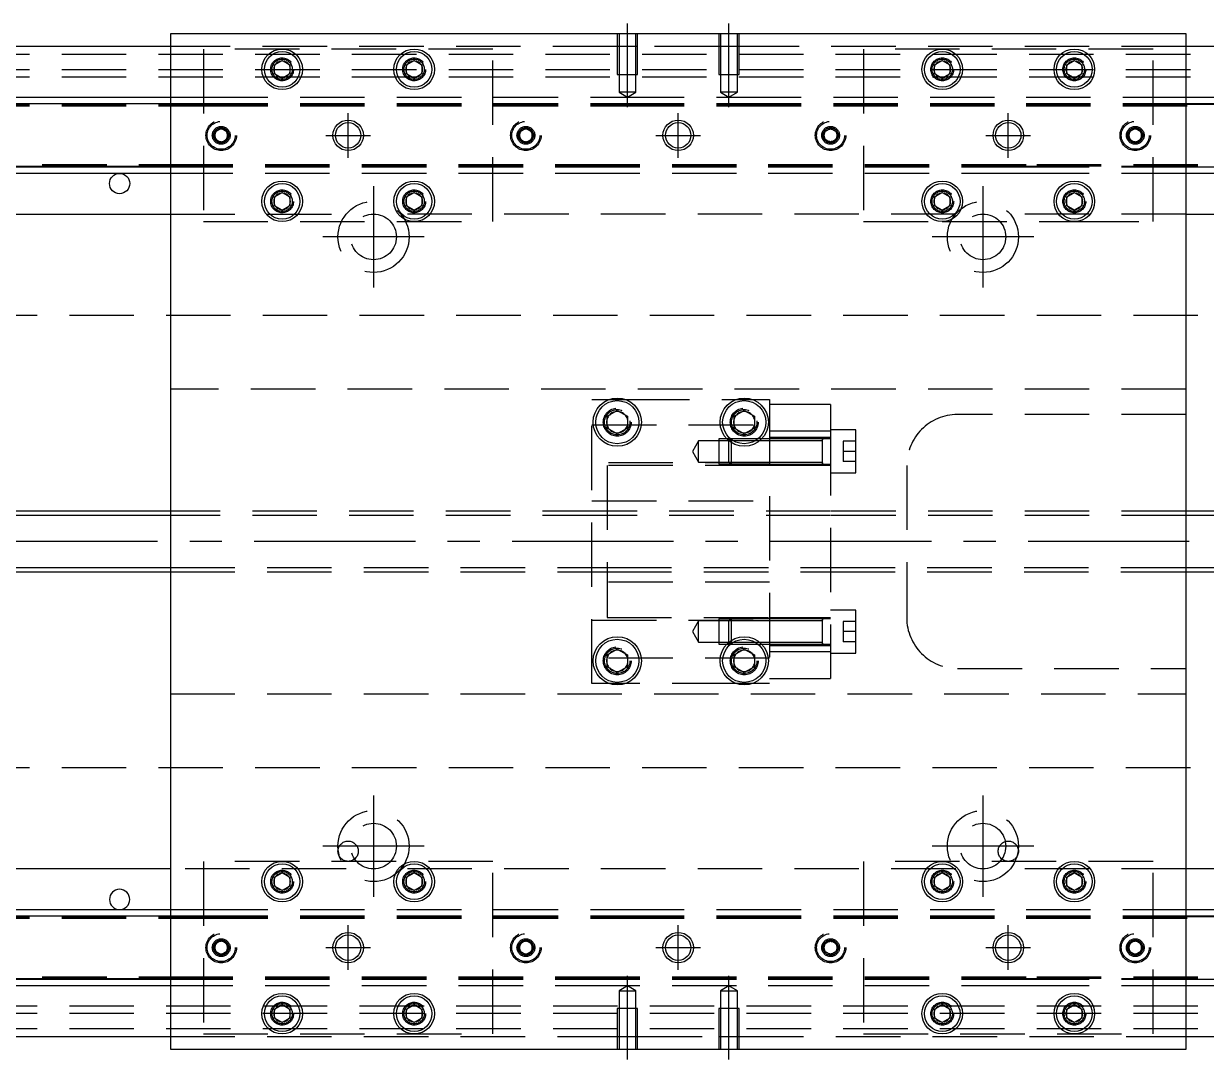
# Model space of a CAD drawing. Extents: x -12 to 851, y -277 to 102.
# Drawn here: x 221.1 to 454, y -102 to 102 of the extents above; entities that cross this region are included whole.
import ezdxf

# ---------------------------------------------------------------- set-up
doc = ezdxf.new("R2010")
doc.units = 0
doc.linetypes.add('CENTER', pattern=[50.8, 31.75, -6.35, 6.35, -6.35])
doc.linetypes.add('DASHED', pattern=[19.05, 12.7, -6.35])
doc.layers.get('0').update_dxf_attribs({"linetype": 'CONTINUOUS'})
doc.layers.add('CENTER', color=1, linetype='CENTER')

msp = doc.modelspace()

# ---------------------------------------------------------------- linework, layer by layer
at = {"color": 7, "linetype": 'CONTINUOUS'}
for p, q in [((450, 100), (250, 100)), ((250, 100), (250, -100)), ((450, -100), (450, 100)), ((250, 97.5), (0, 97.5)), ((700, 97.5), (450, 97.5)), ((270.5, 93.866026), (272, 94.73205)), ((270.5, 92.133974), (270.5, 93.866026)), ((272, 94.73205), (273.5, 93.866026)), ((273.5, 93.866026), (273.5, 92.133974)), ((296.5, 93.866026), (298, 94.73205)), ((296.5, 92.133974), (296.5, 93.866026)), ((298, 94.73205), (299.5, 93.866026)), ((299.5, 93.866026), (299.5, 92.133974)), ((400.5, 93.866026), (402, 94.73205)), ((400.5, 92.133974), (400.5, 93.866026)), ((402, 94.73205), (403.5, 93.866026)), ((403.5, 93.866026), (403.5, 92.133974)), ((426.5, 93.866026), (428, 94.73205)), ((426.5, 92.133974), (426.5, 93.866026)), ((428, 94.73205), (429.5, 93.866026)), ((429.5, 93.866026), (429.5, 92.133974)), ((272, 91.26795), (270.5, 92.133974)), ((273.5, 92.133974), (272, 91.26795)), ((298, 91.26795), (296.5, 92.133974)), ((299.5, 92.133974), (298, 91.26795)), ((402, 91.26795), (400.5, 92.133974)), ((403.5, 92.133974), (402, 91.26795)), ((428, 91.26795), (426.5, 92.133974)), ((429.5, 92.133974), (428, 91.26795)), ((0, 87.5), (250, 87.5)), ((0, 86.247728), (250, 86.247728)), ((450, 87.5), (700, 87.5)), ((450, 86.247728), (700, 86.247728)), ((250, 73.752272), (0, 73.752272)), ((250, 72.5), (0, 72.5)), ((700, 73.752272), (450, 73.752272)), ((700, 72.5), (450, 72.5)), ((270.5, 67.866026), (272, 68.73205)), ((270.5, 66.133974), (270.5, 67.866026)), ((272, 68.73205), (273.5, 67.866026)), ((273.5, 67.866026), (273.5, 66.133974)), ((296.5, 67.866026), (298, 68.73205)), ((296.5, 66.133974), (296.5, 67.866026)), ((298, 68.73205), (299.5, 67.866026)), ((299.5, 67.866026), (299.5, 66.133974)), ((400.5, 67.866026), (402, 68.73205)), ((400.5, 66.133974), (400.5, 67.866026)), ((402, 68.73205), (403.5, 67.866026)), ((403.5, 67.866026), (403.5, 66.133974)), ((426.5, 67.866026), (428, 68.73205)), ((426.5, 66.133974), (426.5, 67.866026)), ((428, 68.73205), (429.5, 67.866026)), ((429.5, 67.866026), (429.5, 66.133974)), ((272, 65.26795), (270.5, 66.133974)), ((273.5, 66.133974), (272, 65.26795)), ((298, 65.26795), (296.5, 66.133974)), ((299.5, 66.133974), (298, 65.26795)), ((402, 65.26795), (400.5, 66.133974)), ((403.5, 66.133974), (402, 65.26795)), ((428, 65.26795), (426.5, 66.133974)), ((429.5, 66.133974), (428, 65.26795)), ((175.361903, 64.5), (250, 64.5)), ((450, 64.5), (524.638097, 64.5)), ((336, 24.6547), (338, 25.809402)), ((338, 25.809402), (340, 24.6547)), ((361, 24.6547), (363, 25.809402)), ((363, 25.809402), (365, 24.6547)), ((336, 22.3453), (336, 24.6547)), ((340, 24.6547), (340, 22.3453)), ((361, 22.3453), (361, 24.6547)), ((365, 24.6547), (365, 22.3453)), ((338, 21.190598), (336, 22.3453)), ((340, 22.3453), (338, 21.190598)), ((363, 21.190598), (361, 22.3453)), ((365, 22.3453), (363, 21.190598)), ((378.4, 15.253516), (378.4, 15.254372)), ((250, 6), (60.5, 6)), ((645, 6), (450, 6)), ((60.5, -6), (250, -6)), ((450, -6), (645, -6)), ((378.4, -15.65352), (378.4, -15.253516)), ((378.4, -20.253526), (378.4, -19.85352)), ((336, -22.3453), (338, -21.190598)), ((336, -24.6547), (336, -22.3453)), ((338, -21.190598), (340, -22.3453)), ((340, -22.3453), (340, -24.6547)), ((361, -22.3453), (363, -21.190598)), ((361, -24.6547), (361, -22.3453)), ((363, -21.190598), (365, -22.3453)), ((365, -22.3453), (365, -24.6547)), ((338, -25.809402), (336, -24.6547)), ((340, -24.6547), (338, -25.809402)), ((363, -25.809402), (361, -24.6547)), ((365, -24.6547), (363, -25.809402)), ((250, -64.5), (175.361903, -64.5)), ((524.638097, -64.5), (450, -64.5)), ((270.5, -66.133974), (272, -65.26795)), ((270.5, -67.866026), (270.5, -66.133974)), ((272, -65.26795), (273.5, -66.133974)), ((273.5, -66.133974), (273.5, -67.866026)), ((296.5, -66.133974), (298, -65.26795)), ((296.5, -67.866026), (296.5, -66.133974)), ((298, -65.26795), (299.5, -66.133974)), ((299.5, -66.133974), (299.5, -67.866026)), ((400.5, -66.133974), (402, -65.26795)), ((400.5, -67.866026), (400.5, -66.133974)), ((402, -65.26795), (403.5, -66.133974)), ((403.5, -66.133974), (403.5, -67.866026)), ((426.5, -66.133974), (428, -65.26795)), ((426.5, -67.866026), (426.5, -66.133974)), ((428, -65.26795), (429.5, -66.133974)), ((429.5, -66.133974), (429.5, -67.866026)), ((272, -68.73205), (270.5, -67.866026)), ((273.5, -67.866026), (272, -68.73205)), ((298, -68.73205), (296.5, -67.866026)), ((299.5, -67.866026), (298, -68.73205)), ((402, -68.73205), (400.5, -67.866026)), ((403.5, -67.866026), (402, -68.73205)), ((428, -68.73205), (426.5, -67.866026)), ((429.5, -67.866026), (428, -68.73205)), ((0, -72.5), (250, -72.5)), ((0, -73.752272), (250, -73.752272)), ((450, -72.5), (700, -72.5)), ((450, -73.752272), (700, -73.752272)), ((250, -86.247728), (0, -86.247728)), ((250, -87.5), (0, -87.5)), ((700, -86.247728), (450, -86.247728)), ((700, -87.5), (450, -87.5)), ((270.5, -92.133974), (272, -91.26795)), ((270.5, -93.866026), (270.5, -92.133974)), ((272, -91.26795), (273.5, -92.133974)), ((273.5, -92.133974), (273.5, -93.866026)), ((296.5, -92.133974), (298, -91.26795)), ((296.5, -93.866026), (296.5, -92.133974)), ((298, -91.26795), (299.5, -92.133974)), ((299.5, -92.133974), (299.5, -93.866026)), ((400.5, -92.133974), (402, -91.26795)), ((400.5, -93.866026), (400.5, -92.133974)), ((402, -91.26795), (403.5, -92.133974)), ((403.5, -92.133974), (403.5, -93.866026)), ((426.5, -92.133974), (428, -91.26795)), ((426.5, -93.866026), (426.5, -92.133974)), ((428, -91.26795), (429.5, -92.133974)), ((429.5, -92.133974), (429.5, -93.866026)), ((272, -94.73205), (270.5, -93.866026)), ((273.5, -93.866026), (272, -94.73205)), ((298, -94.73205), (296.5, -93.866026)), ((299.5, -93.866026), (298, -94.73205)), ((402, -94.73205), (400.5, -93.866026)), ((403.5, -93.866026), (402, -94.73205)), ((428, -94.73205), (426.5, -93.866026)), ((429.5, -93.866026), (428, -94.73205)), ((0, -97.5), (250, -97.5)), ((450, -97.5), (700, -97.5)), ((250, -100), (450, -100))]:
    msp.add_line(p, q, dxfattribs=at)
at = {"color": 3, "linetype": 'DASHED'}
for p, q in [((338.000006, 100), (338.000006, 92)), ((338.35, 100), (338.35, 92)), ((341.65, 92), (341.65, 100)), ((341.999994, 92), (341.999994, 100)), ((358.000006, 100), (358.000006, 92)), ((358.35, 100), (358.35, 92)), ((361.65, 92), (361.65, 100)), ((361.999994, 92), (361.999994, 100)), ((0, 96), (700, 96)), ((338.000006, 97.5), (250, 97.5)), ((256.5, 97), (256.5, 63)), ((313.5, 97), (256.5, 97)), ((313.5, 63), (313.5, 97)), ((341.999994, 97.5), (338.000006, 97.5)), ((358.000006, 97.5), (341.999994, 97.5)), ((361.999994, 97.5), (358.000006, 97.5)), ((450, 97.5), (361.999994, 97.5)), ((443.5, 97), (386.5, 97)), ((386.5, 97), (386.5, 63)), ((443.5, 63), (443.5, 97)), ((270, 93), (270.030168, 93.346066)), ((299.973226, 93.326156), (300, 93)), ((403.973226, 93.326156), (404, 93)), ((426, 93), (426.030168, 93.346066)), ((0, 93), (700, 93)), ((0, 91.5), (700, 91.5)), ((338.000006, 92), (341.999994, 92)), ((338.35, 92), (338.35, 88.5)), ((341.65, 88.5), (341.65, 92)), ((358.000006, 92), (361.999994, 92)), ((358.35, 92), (358.35, 88.5)), ((361.65, 88.5), (361.65, 92)), ((250, 87.5), (256.5, 87.5)), ((250, 86.247728), (256.5, 86.247728)), ((256.5, 87.5), (338.5, 87.5)), ((256.5, 86.247728), (338.5, 86.247728)), ((341.65, 88.5), (338.35, 88.5)), ((338.35, 88.5), (340, 87.547372)), ((338.5, 87.5), (361.5, 87.5)), ((338.5, 86.247728), (361.5, 86.247728)), ((340, 87.547372), (341.65, 88.5)), ((361.65, 88.5), (358.35, 88.5)), ((358.35, 88.5), (360, 87.547372)), ((360, 87.547372), (361.65, 88.5)), ((361.5, 87.5), (418.5, 87.5)), ((361.5, 86.247728), (418.5, 86.247728)), ((418.5, 87.5), (450, 87.5)), ((418.5, 86.247728), (450, 86.247728)), ((0, 86.1147), (250, 86.1147)), ((0, 86.1), (256.5, 86.1)), ((0, 85.8), (256.5, 85.8)), ((250, 86.1147), (256.5, 86.1147)), ((256.5, 86.1147), (338.5, 86.1147)), ((256.5, 86.1), (338.5, 86.1)), ((256.5, 86.1), (338.5, 86.1)), ((256.5, 85.8), (338.5, 85.8)), ((256.5, 85.8), (338.5, 85.8)), ((338.5, 86.1147), (361.5, 86.1147)), ((338.5, 86.1), (361.5, 86.1)), ((338.5, 85.8), (361.5, 85.8)), ((361.5, 86.1147), (418.5, 86.1147)), ((361.5, 86.1), (418.5, 86.1)), ((361.5, 86.1), (418.5, 86.1)), ((361.5, 85.8), (418.5, 85.8)), ((361.5, 85.8), (418.5, 85.8)), ((418.5, 86.1147), (450, 86.1147)), ((418.5, 86.1), (700, 86.1)), ((418.5, 85.8), (700, 85.8)), ((450, 86.1147), (700, 86.1147)), ((258.75, 80.721688), (260, 81.443376)), ((258.75, 79.278312), (258.75, 80.721688)), ((260, 78.556624), (258.75, 79.278312)), ((260, 81.443376), (261.25, 80.721688)), ((261.25, 79.278312), (260, 78.556624)), ((261.25, 80.721688), (261.25, 79.278312)), ((261.477374, 80.25955), (261.5, 80)), ((318.75, 80.721688), (320, 81.443376)), ((318.75, 79.278312), (318.75, 80.721688)), ((320, 78.556624), (318.75, 79.278312)), ((320, 81.443376), (321.25, 80.721688)), ((321.25, 79.278312), (320, 78.556624)), ((321.25, 80.721688), (321.25, 79.278312)), ((321.477374, 80.25955), (321.5, 80)), ((378.5, 80), (378.52041, 80.24661)), ((378.75, 80.721688), (380, 81.443376)), ((378.75, 79.278312), (378.75, 80.721688)), ((380, 78.556624), (378.75, 79.278312)), ((380, 81.443376), (381.25, 80.721688)), ((381.25, 79.278312), (380, 78.556624)), ((381.25, 80.721688), (381.25, 79.278312)), ((438.5, 80), (438.516134, 80.21941)), ((438.75, 80.721688), (440, 81.443376)), ((438.75, 79.278312), (438.75, 80.721688)), ((440, 78.556624), (438.75, 79.278312)), ((440, 81.443376), (441.25, 80.721688)), ((441.25, 79.278312), (440, 78.556624)), ((441.25, 80.721688), (441.25, 79.278312)), ((256.5, 74.2), (0, 74.2)), ((256.5, 73.9), (0, 73.9)), ((250, 73.8853), (0, 73.8853)), ((256.5, 73.8853), (250, 73.8853)), ((256.5, 73.752272), (250, 73.752272)), ((256.5, 72.5), (250, 72.5)), ((338.5, 74.2), (256.5, 74.2)), ((338.5, 73.9), (256.5, 73.9)), ((338.5, 73.8853), (256.5, 73.8853)), ((338.5, 73.752272), (256.5, 73.752272)), ((338.5, 72.5), (256.5, 72.5)), ((361.5, 74.2), (338.5, 74.2)), ((361.5, 73.9), (338.5, 73.9)), ((361.5, 73.8853), (338.5, 73.8853)), ((361.5, 73.752272), (338.5, 73.752272)), ((361.5, 72.5), (338.5, 72.5)), ((418.5, 74.2), (361.5, 74.2)), ((418.5, 73.9), (361.5, 73.9)), ((418.5, 73.8853), (361.5, 73.8853)), ((418.5, 73.752272), (361.5, 73.752272)), ((418.5, 72.5), (361.5, 72.5)), ((700, 74.2), (418.5, 74.2)), ((700, 73.9), (418.5, 73.9)), ((450, 73.8853), (418.5, 73.8853)), ((450, 73.752272), (418.5, 73.752272)), ((450, 72.5), (418.5, 72.5)), ((700, 73.8853), (450, 73.8853)), ((273.973226, 67.326156), (274, 67)), ((296, 67), (296.023172, 67.30356)), ((403.973226, 67.326156), (404, 67)), ((429.973226, 67.326156), (430, 67)), ((250, 64.5), (284.638098, 64.5)), ((256.5, 63), (313.5, 63)), ((404.638097, 64.5), (295.361903, 64.5)), ((386.5, 63), (402, 63)), ((402, 63), (428, 63)), ((450, 64.5), (415.361903, 64.5)), ((428, 63), (443.5, 63)), ((700, 44.5), (0, 44.5)), ((450, 30), (250, 30)), ((333, 28), (336.47931, 28)), ((333, -28), (333, 28)), ((336.47931, 28), (339.52069, 28)), ((339.52069, 28), (361.47931, 28)), ((361.47931, 28), (364.52069, 28)), ((364.52069, 28), (368, 28)), ((368, 28), (368, -28)), ((380, 27), (368, 27)), ((380, 27), (380, 21.748564)), ((340.483582, 23.786038), (340.5, 23.5)), ((365.483582, 23.786038), (365.5, 23.5)), ((450, 25), (405, 25)), ((333, 23), (368, 23)), ((380, 21.748564), (368, 21.748564)), ((385, 22.00352), (380, 22.00352)), ((380, 21.748564), (380, -21.748564)), ((385, 13.50352), (385, 22.00352)), ((354, 19.85352), (352.787564, 17.75352)), ((354, 15.65352), (354, 19.85352)), ((358, 19.85352), (354, 19.85352)), ((358, 20.253516), (358, 15.253526)), ((359.532604, 20.253516), (358, 20.253516)), ((359.99998, 19.85352), (358, 19.85352)), ((360.25722, 20.253516), (359.532604, 20.253516)), ((360.33547, 20.18899), (360, 19.85352)), ((360, 19.81727), (360, 19.85352)), ((360.816954, 19.85352), (360, 19.85352)), ((360, 15.65352), (360, 19.81727)), ((360.39998, 20.253516), (360.25722, 20.253516)), ((360.4, 20.25352), (360.33547, 20.18899)), ((365.74278, 20.253516), (360.399994, 20.253516)), ((360.4, 20.25352), (360.4, 20.13808)), ((365.742786, 20.25352), (360.4, 20.25352)), ((360.4, 20.13808), (360.4, 19.524764)), ((360.4, 19.524764), (360.4, 15.25352)), ((365.183046, 19.85352), (360.816954, 19.85352)), ((366.04396, 19.85352), (365.183046, 19.85352)), ((366.467396, 20.253516), (365.74278, 20.253516)), ((366.467402, 20.25352), (365.742786, 20.25352)), ((368, 19.85352), (366.04396, 19.85352)), ((368, 20.253516), (366.467396, 20.253516)), ((368, 20.25352), (366.467402, 20.25352)), ((380, 20.50352), (368, 20.50352)), ((378.405, 20.25352), (368.00002, 20.25352)), ((378.4, 19.85352), (368.00002, 19.85352)), ((380, 20.25352), (378.395, 20.25352)), ((378.4, 19.996122), (378.4, 20.25352)), ((378.4, 20.25352), (378.4, 19.996072)), ((378.4, 15.51097), (378.4, 19.996122)), ((382.5, 19.75352), (382.5, 17.75352)), ((385, 19.75352), (382.5, 19.75352)), ((352.787564, 17.75352), (354, 15.65352)), ((382.5, 17.75352), (382.5, 15.75352)), ((385, 17.75352), (382.5, 17.75352)), ((368, 15.5), (333, 15.5)), ((336, 15), (336, -15)), ((368, 15), (336, 15)), ((354, 15.65352), (358, 15.65352)), ((358, 15.65352), (359.99998, 15.65352)), ((358, 15.253526), (360.39998, 15.253526)), ((360, 15.65352), (360.4, 15.25352)), ((360, 15.65352), (368, 15.65352)), ((360.4, 15.253526), (368, 15.253526)), ((360.4, 15.25352), (368, 15.25352)), ((368, 15.00352), (380, 15.00352)), ((368.00002, 15.65352), (378.4, 15.65352)), ((368.00002, 15.25352), (378.405, 15.25352)), ((378.395, 15.25352), (380, 15.25352)), ((378.4, 15.510988), (378.4, 15.25352)), ((378.4, 15.25352), (378.4, 15.51097)), ((385, 15.75352), (382.5, 15.75352)), ((395, 15), (395, -15)), ((380, 13.50352), (385, 13.50352)), ((333, 8), (368, 8)), ((335.99998, 6), (250, 6)), ((335.99998, 5.125), (250, 5.125)), ((380, 6), (336, 6)), ((380, 5.125), (336, 5.125)), ((450, 6), (380.00002, 6)), ((450, 5.125), (380.00002, 5.125)), ((250, -5.125), (335.99998, -5.125)), ((250, -6), (335.99998, -6)), ((336, -5.125), (380, -5.125)), ((336, -6), (380, -6)), ((380.00002, -5.125), (450, -5.125)), ((380.00002, -6), (450, -6)), ((368, -8), (333, -8)), ((385, -13.50352), (380, -13.50352)), ((385, -22.00352), (385, -13.50352)), ((333, -15.5), (368, -15.5)), ((336, -15), (368, -15)), ((354, -15.65352), (352.787564, -17.75352)), ((354, -19.85352), (354, -15.65352)), ((358, -15.65352), (354, -15.65352)), ((358, -15.253526), (358, -20.253516)), ((360.39998, -15.253526), (358, -15.253526)), ((359.99998, -15.65352), (358, -15.65352)), ((360.4, -15.25352), (360, -15.65352)), ((360, -19.81727), (360, -15.65352)), ((368, -15.65352), (360, -15.65352)), ((360.4, -15.25352), (360.4, -19.524764)), ((368, -15.25352), (360.4, -15.25352)), ((368, -15.253526), (360.4, -15.253526)), ((380, -15.00352), (368, -15.00352)), ((378.405, -15.25352), (368.00002, -15.25352)), ((378.4, -15.65352), (368.00002, -15.65352)), ((380, -15.25352), (378.395, -15.25352)), ((378.4, -15.51092), (378.4, -15.25352)), ((378.4, -15.25352), (378.4, -15.51097)), ((378.4, -19.996072), (378.4, -15.51092)), ((382.5, -15.75352), (382.5, -17.75352)), ((385, -15.75352), (382.5, -15.75352)), ((352.787564, -17.75352), (354, -19.85352)), ((382.5, -17.75352), (382.5, -19.75352)), ((385, -17.75352), (382.5, -17.75352)), ((354, -19.85352), (358, -19.85352)), ((358, -19.85352), (359.99998, -19.85352)), ((358, -20.253516), (359.532604, -20.253516)), ((359.532604, -20.253516), (360.25722, -20.253516)), ((360, -19.85352), (360, -19.81727)), ((360, -19.85352), (360.816954, -19.85352)), ((360, -19.85352), (360.33547, -20.18899)), ((360.25722, -20.253516), (360.39998, -20.253516)), ((360.33547, -20.18899), (360.4, -20.25352)), ((360.399994, -20.253516), (365.74278, -20.253516)), ((360.4, -19.524764), (360.4, -20.13808)), ((360.4, -20.13808), (360.4, -20.25352)), ((360.4, -20.25352), (365.742786, -20.25352)), ((360.816954, -19.85352), (365.183046, -19.85352)), ((365.183046, -19.85352), (366.04396, -19.85352)), ((365.74278, -20.253516), (366.467396, -20.253516)), ((365.742786, -20.25352), (366.467402, -20.25352)), ((366.04396, -19.85352), (368, -19.85352)), ((366.467396, -20.253516), (368, -20.253516)), ((366.467402, -20.25352), (368, -20.25352)), ((368, -20.50352), (380, -20.50352)), ((368.00002, -19.85352), (378.4, -19.85352)), ((368.00002, -20.25352), (378.405, -20.25352)), ((378.395, -20.25352), (380, -20.25352)), ((378.4, -19.996054), (378.4, -20.25352)), ((378.4, -20.25352), (378.4, -19.996072)), ((385, -19.75352), (382.5, -19.75352)), ((368, -23), (333, -23)), ((335.5, -23.5), (335.518502, -23.196412)), ((360.5, -23.5), (360.518502, -23.196412)), ((380, -21.748564), (368, -21.748564)), ((380, -21.748564), (368, -21.748564)), ((380, -21.748564), (380, -27)), ((380, -22.00352), (385, -22.00352)), ((405, -25), (450, -25)), ((368, -27), (380, -27)), ((250, -30), (450, -30)), ((336.47931, -28), (333, -28)), ((339.52069, -28), (336.47931, -28)), ((361.47931, -28), (339.52069, -28)), ((364.52069, -28), (361.47931, -28)), ((368, -28), (364.52069, -28)), ((0, -44.5), (700, -44.5)), ((284.638098, -64.5), (250, -64.5)), ((313.5, -63), (256.5, -63)), ((256.5, -63), (256.5, -97)), ((404.638097, -64.5), (295.361902, -64.5)), ((313.5, -97), (313.5, -63)), ((386.5, -63), (386.5, -97)), ((443.5, -63), (386.5, -63)), ((450, -64.5), (415.361903, -64.5)), ((443.5, -97), (443.5, -63)), ((270, -67), (270.030168, -66.653934)), ((299.973226, -66.673844), (300, -67)), ((400, -67), (400.023172, -66.69644)), ((426, -67), (426.030168, -66.653934)), ((0, -73.8853), (250, -73.8853)), ((0, -73.9), (256.5, -73.9)), ((0, -74.2), (256.5, -74.2)), ((250, -72.5), (256.5, -72.5)), ((250, -73.752272), (256.5, -73.752272)), ((250, -73.8853), (256.5, -73.8853)), ((256.5, -72.5), (338.5, -72.5)), ((256.5, -73.752272), (338.5, -73.752272)), ((256.5, -73.8853), (338.5, -73.8853)), ((256.5, -73.9), (338.5, -73.9)), ((256.5, -74.2), (338.5, -74.2)), ((338.5, -72.5), (361.5, -72.5)), ((338.5, -73.752272), (361.5, -73.752272)), ((338.5, -73.8853), (361.5, -73.8853)), ((338.5, -73.9), (361.5, -73.9)), ((338.5, -74.2), (361.5, -74.2)), ((361.5, -72.5), (418.5, -72.5)), ((361.5, -73.752272), (418.5, -73.752272)), ((361.5, -73.8853), (418.5, -73.8853)), ((361.5, -73.9), (418.5, -73.9)), ((361.5, -74.2), (418.5, -74.2)), ((418.5, -72.5), (450, -72.5)), ((418.5, -73.752272), (450, -73.752272)), ((418.5, -73.8853), (450, -73.8853)), ((418.5, -73.9), (700, -73.9)), ((418.5, -74.2), (700, -74.2)), ((450, -73.8853), (700, -73.8853)), ((258.75, -79.278312), (260, -78.556624)), ((260, -78.556624), (261.25, -79.278312)), ((318.75, -79.278312), (320, -78.556624)), ((320, -78.556624), (321.25, -79.278312)), ((378.75, -79.278312), (380, -78.556624)), ((380, -78.556624), (381.25, -79.278312)), ((438.75, -79.278312), (440, -78.556624)), ((440, -78.556624), (441.25, -79.278312)), ((258.5, -80), (258.516134, -79.78059)), ((258.75, -80.721688), (258.75, -79.278312)), ((260, -81.443376), (258.75, -80.721688)), ((261.25, -80.721688), (260, -81.443376)), ((261.25, -79.278312), (261.25, -80.721688)), ((318.5, -80), (318.516134, -79.78059)), ((318.75, -80.721688), (318.75, -79.278312)), ((320, -81.443376), (318.75, -80.721688)), ((321.25, -80.721688), (320, -81.443376)), ((321.25, -79.278312), (321.25, -80.721688)), ((378.5, -80), (378.52041, -79.75339)), ((378.75, -80.721688), (378.75, -79.278312)), ((380, -81.443376), (378.75, -80.721688)), ((381.25, -80.721688), (380, -81.443376)), ((381.25, -79.278312), (381.25, -80.721688)), ((438.75, -80.721688), (438.75, -79.278312)), ((440, -81.443376), (438.75, -80.721688)), ((441.25, -80.721688), (440, -81.443376)), ((441.25, -79.278312), (441.25, -80.721688)), ((441.477374, -79.74045), (441.5, -80)), ((256.5, -85.8), (0, -85.8)), ((256.5, -86.1), (0, -86.1)), ((250, -86.1147), (0, -86.1147)), ((256.5, -86.1147), (250, -86.1147)), ((338.5, -85.8), (256.5, -85.8)), ((338.5, -85.8), (256.5, -85.8)), ((338.5, -86.1), (256.5, -86.1)), ((338.5, -86.1), (256.5, -86.1)), ((338.5, -86.1147), (256.5, -86.1147)), ((361.5, -85.8), (338.5, -85.8)), ((361.5, -86.1), (338.5, -86.1)), ((361.5, -86.1147), (338.5, -86.1147)), ((418.5, -85.8), (361.5, -85.8)), ((418.5, -85.8), (361.5, -85.8)), ((418.5, -86.1), (361.5, -86.1)), ((418.5, -86.1), (361.5, -86.1)), ((418.5, -86.1147), (361.5, -86.1147)), ((700, -85.8), (418.5, -85.8)), ((700, -86.1), (418.5, -86.1)), ((450, -86.1147), (418.5, -86.1147)), ((700, -86.1147), (450, -86.1147)), ((256.5, -86.247728), (250, -86.247728)), ((256.5, -87.5), (250, -87.5)), ((338.5, -86.247728), (256.5, -86.247728)), ((338.5, -87.5), (256.5, -87.5)), ((340, -87.547372), (338.35, -88.5)), ((338.35, -88.5), (340, -88.5)), ((338.35, -88.5), (338.35, -92)), ((361.5, -86.247728), (338.5, -86.247728)), ((361.5, -87.5), (338.5, -87.5)), ((341.65, -88.5), (340, -87.547372)), ((340, -88.5), (341.65, -88.5)), ((341.65, -92), (341.65, -88.5)), ((360, -87.547372), (358.35, -88.5)), ((358.35, -88.5), (360, -88.5)), ((358.35, -88.5), (358.35, -92)), ((361.65, -88.5), (360, -87.547372)), ((360, -88.5), (361.65, -88.5)), ((418.5, -86.247728), (361.5, -86.247728)), ((418.5, -87.5), (361.5, -87.5)), ((361.65, -92), (361.65, -88.5)), ((450, -86.247728), (418.5, -86.247728)), ((450, -87.5), (418.5, -87.5)), ((700, -91.5), (0, -91.5)), ((700, -93), (0, -93)), ((273.973226, -92.673844), (274, -93)), ((299.973226, -92.673844), (300, -93)), ((341.999994, -92), (338.000006, -92)), ((338.000006, -92), (338.000006, -100)), ((338.35, -92), (338.35, -100)), ((341.65, -100), (341.65, -92)), ((341.999994, -100), (341.999994, -92)), ((361.999994, -92), (358.000006, -92)), ((358.000006, -92), (358.000006, -100)), ((358.35, -92), (358.35, -100)), ((361.65, -100), (361.65, -92)), ((361.999994, -100), (361.999994, -92)), ((400, -93), (400.023172, -92.69644)), ((429.973226, -92.673844), (430, -93)), ((700, -96), (0, -96)), ((250, -97.5), (338.000006, -97.5)), ((256.5, -97), (313.5, -97)), ((338.000006, -97.5), (341.999994, -97.5)), ((341.999994, -97.5), (358.000006, -97.5)), ((358.000006, -97.5), (361.999994, -97.5)), ((361.999994, -97.5), (450, -97.5)), ((386.5, -97), (443.5, -97))]:
    msp.add_line(p, q, dxfattribs=at)
at = {"color": 3, "linetype": 'CONTINUOUS'}
for p, q in [((250, 5.125), (60.5, 5.125)), ((645, 5.125), (450, 5.125)), ((60.5, -5.125), (250, -5.125)), ((450, -5.125), (645, -5.125))]:
    msp.add_line(p, q, dxfattribs=at)
at = {"color": 7, "linetype": 'CONTINUOUS'}
for centre, radius in [((272, 93), 4), ((272, 93), 3.5), ((298, 93), 4), ((298, 93), 3.5), ((402, 93), 4), ((402, 93), 3.5), ((428, 93), 4), ((428, 93), 3.5), ((285, 80), 2.5), ((350, 80), 3), ((350, 80), 2.5), ((415, 80), 2.5), ((240, 70.5), 2), ((272, 67), 4), ((272, 67), 3.5), ((298, 67), 4), ((298, 67), 3.5), ((402, 67), 4), ((402, 67), 3.5), ((428, 67), 4), ((428, 67), 3.5), ((338, 23.5), 4.75), ((363, 23.5), 4.75), ((338, 23.5), 4.25), ((363, 23.5), 4.25), ((338, -23.5), 4.75), ((338, -23.5), 4.25), ((363, -23.5), 4.75), ((363, -23.5), 4.25), ((272, -67), 4), ((272, -67), 3.5), ((298, -67), 4), ((298, -67), 3.5), ((402, -67), 4), ((402, -67), 3.5), ((428, -67), 4), ((428, -67), 3.5), ((285, -80), 2.5), ((350, -80), 3), ((350, -80), 2.5), ((415, -80), 2.5), ((272, -93), 4), ((272, -93), 3.5), ((298, -93), 4), ((298, -93), 3.5), ((402, -93), 4), ((402, -93), 3.5), ((428, -93), 4), ((428, -93), 3.5)]:
    msp.add_circle(centre, radius, dxfattribs=at)
at = {"color": 3, "linetype": 'DASHED'}
for centre, radius in [((272, 93), 2.25), ((272, 93), 2), ((298, 93), 2.25), ((298, 93), 2), ((402, 93), 2.25), ((402, 93), 2), ((428, 93), 2.25), ((428, 93), 2), ((260, 80), 3), ((260, 80), 2.75), ((260, 80), 1.75), ((320, 80), 3), ((320, 80), 2.75), ((320, 80), 1.75), ((380, 80), 3), ((380, 80), 2.75), ((380, 80), 1.75), ((440, 80), 3), ((440, 80), 2.75), ((440, 80), 1.75), ((260, 80), 1.5), ((320, 80), 1.5), ((380, 80), 1.5), ((380, 80), 1.25), ((440, 80), 1.5), ((272, 67), 2.25), ((272, 67), 2), ((298, 67), 2.25), ((298, 67), 2), ((402, 67), 2.25), ((402, 67), 2), ((428, 67), 2.25), ((428, 67), 2), ((290, 60), 7), ((410, 60), 7), ((290, 60), 4.5), ((410, 60), 4.5), ((338, 23.5), 2.75), ((338, 23.5), 2.5), ((363, 23.5), 2.75), ((363, 23.5), 2.5), ((338, -23.5), 2.75), ((363, -23.5), 2.75), ((338, -23.5), 2.5), ((363, -23.5), 2.5), ((290, -60), 7), ((410, -60), 7), ((290, -60), 4.5), ((410, -60), 4.5), ((285, -61), 2), ((415, -61), 2), ((272, -67), 2.25), ((272, -67), 2), ((298, -67), 2.25), ((298, -67), 2), ((402, -67), 2.25), ((402, -67), 2), ((428, -67), 2.25), ((428, -67), 2), ((260, -80), 3), ((260, -80), 2.75), ((260, -80), 1.75), ((260, -80), 1.5), ((320, -80), 3), ((320, -80), 2.75), ((320, -80), 1.75), ((320, -80), 1.5), ((380, -80), 3), ((380, -80), 2.75), ((380, -80), 1.75), ((380, -80), 1.5), ((380, -80), 1.25), ((440, -80), 3), ((440, -80), 2.75), ((440, -80), 1.75), ((440, -80), 1.5), ((272, -93), 2.25), ((298, -93), 2.25), ((402, -93), 2.25), ((428, -93), 2.25), ((272, -93), 2), ((298, -93), 2), ((402, -93), 2), ((428, -93), 2)]:
    msp.add_circle(centre, radius, dxfattribs=at)
at = {"color": 3, "linetype": 'CONTINUOUS'}
for centre in [(285, 80), (415, 80), (285, -80), (415, -80)]:
    msp.add_circle(centre, 3, dxfattribs=at)
at = {"color": 7, "linetype": 'CONTINUOUS'}
for centre, radius, start, end in [((272, 93), 1.65, 155.380023, 180), ((272, 93), 1.65, 144.619977, 155.380023), ((272, 93), 1.65, 95.380023, 144.619977), ((272, 93), 1.65, 84.619977, 95.380023), ((272, 93), 1.65, 35.380023, 84.619977), ((272, 93), 1.65, 24.619977, 35.380023), ((272, 93), 1.65, 335.380023, 24.619977), ((298, 93), 1.65, 155.380023, 180), ((298, 93), 1.65, 144.619977, 155.380023), ((298, 93), 1.65, 95.380023, 144.619977), ((298, 93), 1.65, 84.619977, 95.380023), ((298, 93), 1.65, 35.380023, 84.619977), ((298, 93), 1.65, 24.619977, 35.380023), ((298, 93), 1.65, 335.380023, 24.619977), ((402, 93), 1.65, 155.380023, 180), ((402, 93), 1.65, 144.619977, 155.380023), ((402, 93), 1.65, 95.380023, 144.619977), ((402, 93), 1.65, 84.619977, 95.380023), ((402, 93), 1.65, 35.380023, 84.619977), ((402, 93), 1.65, 24.619977, 35.380023), ((402, 93), 1.65, 335.380023, 24.619977), ((428, 93), 1.65, 155.380023, 180), ((428, 93), 1.65, 144.619977, 155.380023), ((428, 93), 1.65, 95.380023, 144.619977), ((428, 93), 1.65, 84.619977, 95.380023), ((428, 93), 1.65, 35.380023, 84.619977), ((428, 93), 1.65, 24.619977, 35.380023), ((428, 93), 1.65, 335.380023, 24.619977), ((272, 93), 1.65, 180, 204.619977), ((272, 93), 1.65, 204.619977, 215.380023), ((272, 93), 1.65, 215.380023, 264.619977), ((272, 93), 1.65, 264.619977, 275.380023), ((272, 93), 1.65, 275.380023, 324.619977), ((272, 93), 1.65, 324.619977, 335.380023), ((298, 93), 1.65, 180, 204.619977), ((298, 93), 1.65, 204.619977, 215.380023), ((298, 93), 1.65, 215.380023, 264.619977), ((298, 93), 1.65, 264.619977, 275.380023), ((298, 93), 1.65, 275.380023, 324.619977), ((298, 93), 1.65, 324.619977, 335.380023), ((402, 93), 1.65, 180, 204.619977), ((402, 93), 1.65, 204.619977, 215.380023), ((402, 93), 1.65, 215.380023, 264.619977), ((402, 93), 1.65, 264.619977, 275.380023), ((402, 93), 1.65, 275.380023, 324.619977), ((402, 93), 1.65, 324.619977, 335.380023), ((428, 93), 1.65, 180, 204.619977), ((428, 93), 1.65, 204.619977, 215.380023), ((428, 93), 1.65, 215.380023, 264.619977), ((428, 93), 1.65, 264.619977, 275.380023), ((428, 93), 1.65, 275.380023, 324.619977), ((428, 93), 1.65, 324.619977, 335.380023), ((272, 67), 1.65, 155.380023, 180), ((272, 67), 1.65, 144.619977, 155.380023), ((272, 67), 1.65, 95.380023, 144.619977), ((272, 67), 1.65, 84.619977, 95.380023), ((272, 67), 1.65, 35.380023, 84.619977), ((272, 67), 1.65, 24.619977, 35.380023), ((272, 67), 1.65, 335.380023, 24.619977), ((298, 67), 1.65, 155.380023, 180), ((298, 67), 1.65, 144.619977, 155.380023), ((298, 67), 1.65, 95.380023, 144.619977), ((298, 67), 1.65, 84.619977, 95.380023), ((298, 67), 1.65, 35.380023, 84.619977), ((298, 67), 1.65, 24.619977, 35.380023), ((298, 67), 1.65, 335.380023, 24.619977), ((402, 67), 1.65, 155.380023, 180), ((402, 67), 1.65, 144.619977, 155.380023), ((402, 67), 1.65, 95.380023, 144.619977), ((402, 67), 1.65, 84.619977, 95.380023), ((402, 67), 1.65, 35.380023, 84.619977), ((402, 67), 1.65, 24.619977, 35.380023), ((402, 67), 1.65, 335.380023, 24.619977), ((428, 67), 1.65, 155.380023, 180), ((428, 67), 1.65, 144.619977, 155.380023), ((428, 67), 1.65, 95.380023, 144.619977), ((428, 67), 1.65, 84.619977, 95.380023), ((428, 67), 1.65, 35.380023, 84.619977), ((428, 67), 1.65, 24.619977, 35.380023), ((428, 67), 1.65, 335.380023, 24.619977), ((272, 67), 1.65, 180, 204.619977), ((272, 67), 1.65, 204.619977, 215.380023), ((272, 67), 1.65, 215.380023, 264.619977), ((272, 67), 1.65, 264.619977, 275.380023), ((272, 67), 1.65, 275.380023, 324.619977), ((272, 67), 1.65, 324.619977, 335.380023), ((298, 67), 1.65, 180, 204.619977), ((298, 67), 1.65, 204.619977, 215.380023), ((298, 67), 1.65, 215.380023, 264.619977), ((298, 67), 1.65, 264.619977, 275.380023), ((298, 67), 1.65, 275.380023, 324.619977), ((298, 67), 1.65, 324.619977, 335.380023), ((402, 67), 1.65, 180, 204.619977), ((402, 67), 1.65, 204.619977, 215.380023), ((402, 67), 1.65, 215.380023, 264.619977), ((402, 67), 1.65, 264.619977, 275.380023), ((402, 67), 1.65, 275.380023, 324.619977), ((402, 67), 1.65, 324.619977, 335.380023), ((428, 67), 1.65, 180, 204.619977), ((428, 67), 1.65, 204.619977, 215.380023), ((428, 67), 1.65, 215.380023, 264.619977), ((428, 67), 1.65, 264.619977, 275.380023), ((428, 67), 1.65, 275.380023, 324.619977), ((428, 67), 1.65, 324.619977, 335.380023), ((338, 23.5), 2.1, 162.24721, 180), ((338, 23.5), 2.1, 180, 197.75279), ((338, 23.5), 2.1, 137.75279, 162.24721), ((338, 23.5), 2.1, 102.24721, 137.75279), ((338, 23.5), 2.1, 77.75279, 102.24721), ((338, 23.5), 2.1, 42.24721, 77.75279), ((338, 23.5), 2.1, 17.75279, 42.24721), ((338, 23.5), 2.1, 342.24721, 17.75279), ((363, 23.5), 2.1, 162.24721, 180), ((363, 23.5), 2.1, 180, 197.75279), ((363, 23.5), 2.1, 137.75279, 162.24721), ((363, 23.5), 2.1, 102.24721, 137.75279), ((363, 23.5), 2.1, 77.75279, 102.24721), ((363, 23.5), 2.1, 42.24721, 77.75279), ((363, 23.5), 2.1, 17.75279, 42.24721), ((363, 23.5), 2.1, 342.24721, 17.75279), ((338, 23.5), 2.1, 197.75279, 222.24721), ((338, 23.5), 2.1, 222.24721, 257.75279), ((338, 23.5), 2.1, 257.75279, 282.24721), ((338, 23.5), 2.1, 282.24721, 317.75279), ((338, 23.5), 2.1, 317.75279, 342.24721), ((363, 23.5), 2.1, 197.75279, 222.24721), ((363, 23.5), 2.1, 222.24721, 257.75279), ((363, 23.5), 2.1, 257.75279, 282.24721), ((363, 23.5), 2.1, 282.24721, 317.75279), ((363, 23.5), 2.1, 317.75279, 342.24721), ((338, -23.5), 2.1, 162.24721, 180), ((338, -23.5), 2.1, 137.75279, 162.24721), ((338, -23.5), 2.1, 102.24721, 137.75279), ((338, -23.5), 2.1, 77.75279, 102.24721), ((338, -23.5), 2.1, 42.24721, 77.75279), ((338, -23.5), 2.1, 17.75279, 42.24721), ((338, -23.5), 2.1, 342.24721, 17.75279), ((363, -23.5), 2.1, 162.24721, 180), ((363, -23.5), 2.1, 137.75279, 162.24721), ((363, -23.5), 2.1, 102.24721, 137.75279), ((363, -23.5), 2.1, 77.75279, 102.24721), ((363, -23.5), 2.1, 42.24721, 77.75279), ((363, -23.5), 2.1, 17.75279, 42.24721), ((363, -23.5), 2.1, 342.24721, 17.75279), ((338, -23.5), 2.1, 180, 197.75279), ((338, -23.5), 2.1, 197.75279, 222.24721), ((338, -23.5), 2.1, 222.24721, 257.75279), ((338, -23.5), 2.1, 257.75279, 282.24721), ((338, -23.5), 2.1, 282.24721, 317.75279), ((338, -23.5), 2.1, 317.75279, 342.24721), ((363, -23.5), 2.1, 180, 197.75279), ((363, -23.5), 2.1, 197.75279, 222.24721), ((363, -23.5), 2.1, 222.24721, 257.75279), ((363, -23.5), 2.1, 257.75279, 282.24721), ((363, -23.5), 2.1, 282.24721, 317.75279), ((363, -23.5), 2.1, 317.75279, 342.24721), ((272, -67), 1.65, 155.380023, 180), ((272, -67), 1.65, 180, 204.619977), ((272, -67), 1.65, 144.619977, 155.380023), ((272, -67), 1.65, 95.380023, 144.619977), ((272, -67), 1.65, 84.619977, 95.380023), ((272, -67), 1.65, 35.380023, 84.619977), ((272, -67), 1.65, 24.619977, 35.380023), ((272, -67), 1.65, 335.380023, 24.619977), ((298, -67), 1.65, 155.380023, 180), ((298, -67), 1.65, 180, 204.619977), ((298, -67), 1.65, 144.619977, 155.380023), ((298, -67), 1.65, 95.380023, 144.619977), ((298, -67), 1.65, 84.619977, 95.380023), ((298, -67), 1.65, 35.380023, 84.619977), ((298, -67), 1.65, 24.619977, 35.380023), ((298, -67), 1.65, 335.380023, 24.619977), ((402, -67), 1.65, 155.380023, 180), ((402, -67), 1.65, 180, 204.619977), ((402, -67), 1.65, 144.619977, 155.380023), ((402, -67), 1.65, 95.380023, 144.619977), ((402, -67), 1.65, 84.619977, 95.380023), ((402, -67), 1.65, 35.380023, 84.619977), ((402, -67), 1.65, 24.619977, 35.380023), ((402, -67), 1.65, 335.380023, 24.619977), ((428, -67), 1.65, 155.380023, 180), ((428, -67), 1.65, 180, 204.619977), ((428, -67), 1.65, 144.619977, 155.380023), ((428, -67), 1.65, 95.380023, 144.619977), ((428, -67), 1.65, 84.619977, 95.380023), ((428, -67), 1.65, 35.380023, 84.619977), ((428, -67), 1.65, 24.619977, 35.380023), ((428, -67), 1.65, 335.380023, 24.619977), ((240, -70.5), 2, 90, 270), ((240, -70.5), 2, 270, 90), ((272, -67), 1.65, 204.619977, 215.380023), ((272, -67), 1.65, 215.380023, 264.619977), ((272, -67), 1.65, 264.619977, 275.380023), ((272, -67), 1.65, 275.380023, 324.619977), ((272, -67), 1.65, 324.619977, 335.380023), ((298, -67), 1.65, 204.619977, 215.380023), ((298, -67), 1.65, 215.380023, 264.619977), ((298, -67), 1.65, 264.619977, 275.380023), ((298, -67), 1.65, 275.380023, 324.619977), ((298, -67), 1.65, 324.619977, 335.380023), ((402, -67), 1.65, 204.619977, 215.380023), ((402, -67), 1.65, 215.380023, 264.619977), ((402, -67), 1.65, 264.619977, 275.380023), ((402, -67), 1.65, 275.380023, 324.619977), ((402, -67), 1.65, 324.619977, 335.380023), ((428, -67), 1.65, 204.619977, 215.380023), ((428, -67), 1.65, 215.380023, 264.619977), ((428, -67), 1.65, 264.619977, 275.380023), ((428, -67), 1.65, 275.380023, 324.619977), ((428, -67), 1.65, 324.619977, 335.380023), ((272, -93), 1.65, 155.380023, 180), ((272, -93), 1.65, 180, 204.619977), ((272, -93), 1.65, 144.619977, 155.380023), ((272, -93), 1.65, 95.380023, 144.619977), ((272, -93), 1.65, 84.619977, 95.380023), ((272, -93), 1.65, 35.380023, 84.619977), ((272, -93), 1.65, 24.619977, 35.380023), ((272, -93), 1.65, 335.380023, 24.619977), ((298, -93), 1.65, 155.380023, 180), ((298, -93), 1.65, 180, 204.619977), ((298, -93), 1.65, 144.619977, 155.380023), ((298, -93), 1.65, 95.380023, 144.619977), ((298, -93), 1.65, 84.619977, 95.380023), ((298, -93), 1.65, 35.380023, 84.619977), ((298, -93), 1.65, 24.619977, 35.380023), ((298, -93), 1.65, 335.380023, 24.619977), ((402, -93), 1.65, 155.380023, 180), ((402, -93), 1.65, 180, 204.619977), ((402, -93), 1.65, 144.619977, 155.380023), ((402, -93), 1.65, 95.380023, 144.619977), ((402, -93), 1.65, 84.619977, 95.380023), ((402, -93), 1.65, 35.380023, 84.619977), ((402, -93), 1.65, 24.619977, 35.380023), ((402, -93), 1.65, 335.380023, 24.619977), ((428, -93), 1.65, 155.380023, 180), ((428, -93), 1.65, 180, 204.619977), ((428, -93), 1.65, 144.619977, 155.380023), ((428, -93), 1.65, 95.380023, 144.619977), ((428, -93), 1.65, 84.619977, 95.380023), ((428, -93), 1.65, 35.380023, 84.619977), ((428, -93), 1.65, 24.619977, 35.380023), ((428, -93), 1.65, 335.380023, 24.619977), ((272, -93), 1.65, 204.619977, 215.380023), ((272, -93), 1.65, 215.380023, 264.619977), ((272, -93), 1.65, 264.619977, 275.380023), ((272, -93), 1.65, 275.380023, 324.619977), ((272, -93), 1.65, 324.619977, 335.380023), ((298, -93), 1.65, 204.619977, 215.380023), ((298, -93), 1.65, 215.380023, 264.619977), ((298, -93), 1.65, 264.619977, 275.380023), ((298, -93), 1.65, 275.380023, 324.619977), ((298, -93), 1.65, 324.619977, 335.380023), ((402, -93), 1.65, 204.619977, 215.380023), ((402, -93), 1.65, 215.380023, 264.619977), ((402, -93), 1.65, 264.619977, 275.380023), ((402, -93), 1.65, 275.380023, 324.619977), ((402, -93), 1.65, 324.619977, 335.380023), ((428, -93), 1.65, 204.619977, 215.380023), ((428, -93), 1.65, 215.380023, 264.619977), ((428, -93), 1.65, 264.619977, 275.380023), ((428, -93), 1.65, 275.380023, 324.619977), ((428, -93), 1.65, 324.619977, 335.380023)]:
    msp.add_arc(centre, radius, start, end, dxfattribs=at)
at = {"color": 3, "linetype": 'DASHED'}
for centre, radius, start, end in [((260, 80), 1.25, 120, 180), ((260, 80), 1.25, 180, 240), ((260, 80), 1.25, 60, 120), ((260, 80), 1.25, 0, 60), ((260, 80), 1.25, 300, 0), ((320, 80), 1.25, 300, 180), ((320, 80), 1.25, 180, 240), ((440, 80), 1.25, 120, 180), ((440, 80), 1.25, 180, 240), ((440, 80), 1.25, 60, 120), ((440, 80), 1.25, 0, 60), ((440, 80), 1.25, 300, 0), ((260, 80), 1.25, 240, 300), ((320, 80), 1.25, 240, 300), ((440, 80), 1.25, 240, 300), ((405, 15), 10, 90, 180), ((405, -15), 10, 180, 270), ((260, -80), 1.25, 120, 180), ((260, -80), 1.25, 60, 120), ((260, -80), 1.25, 0, 60), ((320, -80), 1.25, 120, 180), ((320, -80), 1.25, 180, 60), ((320, -80), 1.25, 60, 120), ((440, -80), 1.25, 120, 180), ((440, -80), 1.25, 60, 120), ((440, -80), 1.25, 0, 60), ((260, -80), 1.25, 180, 240), ((260, -80), 1.25, 240, 300), ((260, -80), 1.25, 300, 0), ((440, -80), 1.25, 180, 240), ((440, -80), 1.25, 240, 300), ((440, -80), 1.25, 300, 0)]:
    msp.add_arc(centre, radius, start, end, dxfattribs=at)
at = {"layer": 'CENTER', "color": 1, "linetype": 'CENTER'}
for p, q in [((340, 85.547372), (340, 102)), ((360, 85.547372), (360, 102)), ((285, 75.6), (285, 84.4)), ((350, 75.6), (350, 84.4)), ((415, 75.6), (415, 84.4)), ((280.6, 80), (289.4, 80)), ((345.6, 80), (354.4, 80)), ((410.6, 80), (419.4, 80)), ((290, 70), (290, 50)), ((410, 70), (410, 50)), ((300, 60), (280, 60)), ((420, 60), (400, 60)), ((755.445, 0), (-11.795, 0)), ((290, -50), (290, -70)), ((410, -50), (410, -70)), ((300, -60), (280, -60)), ((420, -60), (400, -60)), ((285, -84.4), (285, -75.6)), ((350, -84.4), (350, -75.6)), ((415, -84.4), (415, -75.6)), ((280.6, -80), (289.4, -80)), ((345.6, -80), (354.4, -80)), ((410.6, -80), (419.4, -80)), ((340, -102), (340, -85.547372)), ((360, -102), (360, -85.547372))]:
    msp.add_line(p, q, dxfattribs=at)

doc.saveas('drawing.dxf')
